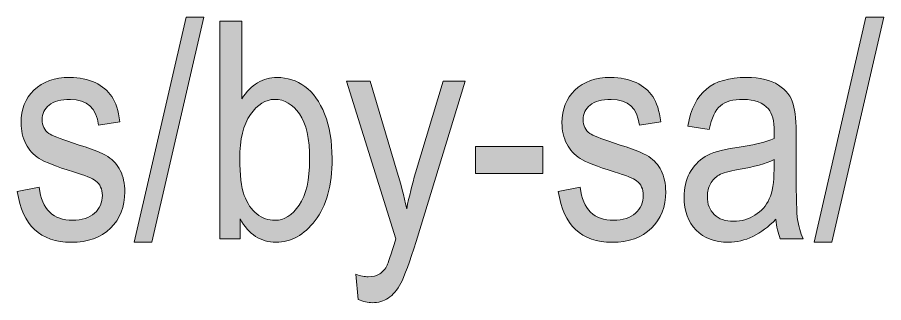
# Model space of a CAD drawing. Header units: inches. Extents: x 19 to 517, y 28 to 779.
# Drawn here: x 310.9 to 362.1, y 71.5 to 88.4 of the extents above; entities that cross this region are included whole.
import ezdxf

# ---------------------------------------------------------------- set-up
doc = ezdxf.new("R2010")
doc.units = ezdxf.units.IN
doc.header["$MEASUREMENT"] = 0
doc.layers.add('Layer 1', color=7, linetype='Continuous')

# ---------------------------------------------------------------- blocks, each defined once
blk = doc.blocks.new('block 595')
at = {"layer": 'Layer 1', "lineweight": 0}
blk.add_open_spline([(310.887, 78.07), (310.887, 78.07), (312.179, 78.316), (312.179, 78.316), (312.256, 77.657), (312.463, 77.167), (312.801, 76.847), (313.141, 76.525), (313.591, 76.365), (314.152, 76.365), (314.714, 76.365), (315.147, 76.504), (315.455, 76.783), (315.761, 77.061), (315.915, 77.414), (315.915, 77.842), (315.915, 78.211), (315.783, 78.498), (315.519, 78.703), (315.338, 78.844), (314.898, 79.02), (314.201, 79.23), (313.193, 79.541), (312.519, 79.805), (312.179, 80.021), (311.839, 80.238), (311.576, 80.528), (311.388, 80.892), (311.201, 81.255), (311.107, 81.668), (311.107, 82.131), (311.107, 82.928), (311.362, 83.575), (311.872, 84.073), (312.381, 84.571), (313.088, 84.82), (313.99, 84.82), (314.558, 84.82), (315.057, 84.718), (315.489, 84.513), (315.919, 84.308), (316.249, 84.032), (316.477, 83.687), (316.706, 83.341), (316.864, 82.846), (316.952, 82.201), (316.952, 82.201), (315.686, 81.99), (315.686, 81.99), (315.569, 83.01), (315.015, 83.52), (314.025, 83.52), (313.463, 83.52), (313.044, 83.407), (312.768, 83.183), (312.493, 82.958), (312.355, 82.671), (312.355, 82.32), (312.355, 81.976), (312.487, 81.705), (312.752, 81.506), (312.91, 81.39), (313.38, 81.203), (314.16, 80.946), (315.234, 80.605), (315.928, 80.334), (316.244, 80.131), (316.559, 79.929), (316.804, 79.653), (316.979, 79.304), (317.154, 78.954), (317.242, 78.539), (317.242, 78.058), (317.242, 77.166), (316.959, 76.443), (316.393, 75.892), (315.828, 75.34), (315.056, 75.064), (314.078, 75.064), (312.244, 75.064), (311.18, 76.066), (310.887, 78.07)], degree=3, knots=[0, 0, 0, 0, 1, 1, 1, 2, 2, 2, 3, 3, 3, 4, 4, 4, 5, 5, 5, 6, 6, 6, 7, 7, 7, 8, 8, 8, 9, 9, 9, 10, 10, 10, 11, 11, 11, 12, 12, 12, 13, 13, 13, 14, 14, 14, 15, 15, 15, 16, 16, 16, 17, 17, 17, 18, 18, 18, 19, 19, 19, 20, 20, 20, 21, 21, 21, 22, 22, 22, 23, 23, 23, 24, 24, 24, 25, 25, 25, 26, 26, 26, 27, 27, 27, 27], dxfattribs=at)
blk = doc.blocks.new('block 596')
at = {"layer": 'Layer 1', "true_color": 0x231f20}
h = blk.add_hatch(color=250, dxfattribs=at)
h.dxf.hatch_style = 2
edge = h.paths.add_edge_path()
edge.add_spline(control_points=[(310.887, 78.07), (310.887, 78.07), (312.179, 78.316), (312.179, 78.316), (312.256, 77.657), (312.463, 77.167), (312.801, 76.847), (313.141, 76.525), (313.591, 76.365), (314.152, 76.365), (314.714, 76.365), (315.147, 76.504), (315.455, 76.783), (315.761, 77.061), (315.915, 77.414), (315.915, 77.842), (315.915, 78.211), (315.783, 78.498), (315.519, 78.703), (315.338, 78.844), (314.898, 79.02), (314.201, 79.23), (313.193, 79.541), (312.519, 79.805), (312.179, 80.021), (311.839, 80.238), (311.576, 80.528), (311.388, 80.892), (311.201, 81.255), (311.107, 81.668), (311.107, 82.131), (311.107, 82.928), (311.362, 83.575), (311.872, 84.073), (312.381, 84.571), (313.088, 84.82), (313.99, 84.82), (314.558, 84.82), (315.057, 84.718), (315.489, 84.513), (315.919, 84.308), (316.249, 84.032), (316.477, 83.687), (316.706, 83.341), (316.864, 82.846), (316.952, 82.201), (316.952, 82.201), (315.686, 81.99), (315.686, 81.99), (315.569, 83.01), (315.015, 83.52), (314.025, 83.52), (313.463, 83.52), (313.044, 83.407), (312.768, 83.183), (312.493, 82.958), (312.355, 82.671), (312.355, 82.32), (312.355, 81.976), (312.487, 81.705), (312.752, 81.506), (312.91, 81.39), (313.38, 81.203), (314.16, 80.946), (315.234, 80.605), (315.928, 80.334), (316.244, 80.131), (316.559, 79.929), (316.804, 79.653), (316.979, 79.304), (317.154, 78.954), (317.242, 78.539), (317.242, 78.058), (317.242, 77.166), (316.959, 76.443), (316.393, 75.892), (315.828, 75.34), (315.056, 75.064), (314.078, 75.064), (312.244, 75.064), (311.18, 76.066), (310.887, 78.07)], knot_values=[0, 0, 0, 0, 1, 1, 1, 2, 2, 2, 3, 3, 3, 4, 4, 4, 5, 5, 5, 6, 6, 6, 7, 7, 7, 8, 8, 8, 9, 9, 9, 10, 10, 10, 11, 11, 11, 12, 12, 12, 13, 13, 13, 14, 14, 14, 15, 15, 15, 16, 16, 16, 17, 17, 17, 18, 18, 18, 19, 19, 19, 20, 20, 20, 21, 21, 21, 22, 22, 22, 23, 23, 23, 24, 24, 24, 25, 25, 25, 26, 26, 26, 27, 27, 27, 27], degree=3, periodic=1)
at = {"layer": 'Layer 1', "lineweight": 0}
blk.add_open_spline([(310.887, 78.07), (310.887, 78.07), (312.179, 78.316), (312.179, 78.316), (312.256, 77.657), (312.463, 77.167), (312.801, 76.847), (313.141, 76.525), (313.591, 76.365), (314.152, 76.365), (314.714, 76.365), (315.147, 76.504), (315.455, 76.783), (315.761, 77.061), (315.915, 77.414), (315.915, 77.842), (315.915, 78.211), (315.783, 78.498), (315.519, 78.703), (315.338, 78.844), (314.898, 79.02), (314.201, 79.23), (313.193, 79.541), (312.519, 79.805), (312.179, 80.021), (311.839, 80.238), (311.576, 80.528), (311.388, 80.892), (311.201, 81.255), (311.107, 81.668), (311.107, 82.131), (311.107, 82.928), (311.362, 83.575), (311.872, 84.073), (312.381, 84.571), (313.088, 84.82), (313.99, 84.82), (314.558, 84.82), (315.057, 84.718), (315.489, 84.513), (315.919, 84.308), (316.249, 84.032), (316.477, 83.687), (316.706, 83.341), (316.864, 82.846), (316.952, 82.201), (316.952, 82.201), (315.686, 81.99), (315.686, 81.99), (315.569, 83.01), (315.015, 83.52), (314.025, 83.52), (313.463, 83.52), (313.044, 83.407), (312.768, 83.183), (312.493, 82.958), (312.355, 82.671), (312.355, 82.32), (312.355, 81.976), (312.487, 81.705), (312.752, 81.506), (312.91, 81.39), (313.38, 81.203), (314.16, 80.946), (315.234, 80.605), (315.928, 80.334), (316.244, 80.131), (316.559, 79.929), (316.804, 79.653), (316.979, 79.304), (317.154, 78.954), (317.242, 78.539), (317.242, 78.058), (317.242, 77.166), (316.959, 76.443), (316.393, 75.892), (315.828, 75.34), (315.056, 75.064), (314.078, 75.064), (312.244, 75.064), (311.18, 76.066), (310.887, 78.07)], degree=3, knots=[0, 0, 0, 0, 1, 1, 1, 2, 2, 2, 3, 3, 3, 4, 4, 4, 5, 5, 5, 6, 6, 6, 7, 7, 7, 8, 8, 8, 9, 9, 9, 10, 10, 10, 11, 11, 11, 12, 12, 12, 13, 13, 13, 14, 14, 14, 15, 15, 15, 16, 16, 16, 17, 17, 17, 18, 18, 18, 19, 19, 19, 20, 20, 20, 21, 21, 21, 22, 22, 22, 23, 23, 23, 24, 24, 24, 25, 25, 25, 26, 26, 26, 27, 27, 27, 27], dxfattribs=at)
blk = doc.blocks.new('block 597')
at = {"layer": 'Layer 1', "lineweight": 0}
blk.add_lwpolyline([(317.806, 75.064), (320.867, 88.38), (321.923, 88.38), (318.852, 75.064), (317.806, 75.064)], dxfattribs=at)
blk = doc.blocks.new('block 598')
at = {"layer": 'Layer 1', "true_color": 0x231f20}
h = blk.add_hatch(color=250, dxfattribs=at)
h.dxf.hatch_style = 2
h.paths.add_polyline_path([(317.806, 75.064), (320.867, 88.38), (321.923, 88.38), (318.852, 75.064)])
at = {"layer": 'Layer 1', "lineweight": 0}
blk.add_lwpolyline([(317.806, 75.064), (320.867, 88.38), (321.923, 88.38), (318.852, 75.064), (317.806, 75.064), (317.806, 75.064)], dxfattribs=at)
blk = doc.blocks.new('block 599')
at = {"layer": 'Layer 1', "lineweight": 0}
blk.add_open_spline([(324.062, 75.275), (324.062, 75.275), (322.858, 75.275), (322.858, 75.275), (322.858, 75.275), (322.858, 88.16), (322.858, 88.16), (322.858, 88.16), (324.159, 88.16), (324.159, 88.16), (324.159, 88.16), (324.159, 83.563), (324.159, 83.563), (324.434, 83.985), (324.746, 84.3), (325.095, 84.508), (325.443, 84.716), (325.832, 84.82), (326.259, 84.82), (326.857, 84.82), (327.4, 84.642), (327.89, 84.284), (328.379, 83.927), (328.77, 83.385), (329.063, 82.658), (329.356, 81.932), (329.503, 81.05), (329.503, 80.013), (329.503, 78.431), (329.171, 77.21), (328.507, 76.352), (327.844, 75.493), (327.07, 75.064), (326.184, 75.064), (325.738, 75.064), (325.338, 75.181), (324.982, 75.412), (324.627, 75.643), (324.32, 75.987), (324.062, 76.444), (324.062, 76.444), (324.062, 75.275), (324.062, 75.275)], degree=3, knots=[0, 0, 0, 0, 1, 1, 1, 2, 2, 2, 3, 3, 3, 4, 4, 4, 5, 5, 5, 6, 6, 6, 7, 7, 7, 8, 8, 8, 9, 9, 9, 10, 10, 10, 11, 11, 11, 12, 12, 12, 13, 13, 13, 14, 14, 14, 14], dxfattribs=at)
blk = doc.blocks.new('block 600')
at = {"layer": 'Layer 1', "lineweight": 0}
blk.add_open_spline([(324.043, 80.013), (324.043, 79.046), (324.131, 78.322), (324.307, 77.842), (324.483, 77.361), (324.733, 76.995), (325.056, 76.743), (325.38, 76.491), (325.738, 76.365), (326.131, 76.365), (326.666, 76.365), (327.14, 76.665), (327.554, 77.266), (327.968, 77.866), (328.175, 78.765), (328.175, 79.96), (328.175, 81.185), (327.975, 82.084), (327.576, 82.658), (327.176, 83.232), (326.686, 83.52), (326.105, 83.52), (325.57, 83.52), (325.092, 83.219), (324.673, 82.619), (324.253, 82.018), (324.043, 81.149), (324.043, 80.013)], degree=3, knots=[0, 0, 0, 0, 1, 1, 1, 2, 2, 2, 3, 3, 3, 4, 4, 4, 5, 5, 5, 6, 6, 6, 7, 7, 7, 8, 8, 8, 9, 9, 9, 9], dxfattribs=at)
blk = doc.blocks.new('block 601')
at = {"layer": 'Layer 1', "true_color": 0x231f20}
h = blk.add_hatch(color=250, dxfattribs=at)
h.dxf.hatch_style = 2
edge = h.paths.add_edge_path()
edge.add_spline(control_points=[(324.062, 75.275), (324.062, 75.275), (322.858, 75.275), (322.858, 75.275), (322.858, 75.275), (322.858, 88.16), (322.858, 88.16), (322.858, 88.16), (324.159, 88.16), (324.159, 88.16), (324.159, 88.16), (324.159, 83.563), (324.159, 83.563), (324.434, 83.985), (324.746, 84.3), (325.095, 84.508), (325.443, 84.716), (325.832, 84.82), (326.259, 84.82), (326.857, 84.82), (327.4, 84.642), (327.89, 84.284), (328.379, 83.927), (328.77, 83.385), (329.063, 82.658), (329.356, 81.932), (329.503, 81.05), (329.503, 80.013), (329.503, 78.431), (329.171, 77.21), (328.507, 76.352), (327.844, 75.493), (327.07, 75.064), (326.184, 75.064), (325.738, 75.064), (325.338, 75.181), (324.982, 75.412), (324.627, 75.643), (324.32, 75.987), (324.062, 76.444), (324.062, 76.444), (324.062, 75.275), (324.062, 75.275)], knot_values=[0, 0, 0, 0, 1, 1, 1, 2, 2, 2, 3, 3, 3, 4, 4, 4, 5, 5, 5, 6, 6, 6, 7, 7, 7, 8, 8, 8, 9, 9, 9, 10, 10, 10, 11, 11, 11, 12, 12, 12, 13, 13, 13, 14, 14, 14, 14], degree=3, periodic=1)
edge = h.paths.add_edge_path()
edge.add_spline(control_points=[(324.043, 80.013), (324.043, 79.046), (324.131, 78.322), (324.307, 77.842), (324.483, 77.361), (324.733, 76.995), (325.056, 76.743), (325.38, 76.491), (325.738, 76.365), (326.131, 76.365), (326.666, 76.365), (327.14, 76.665), (327.554, 77.266), (327.968, 77.866), (328.175, 78.765), (328.175, 79.96), (328.175, 81.185), (327.975, 82.084), (327.576, 82.658), (327.176, 83.232), (326.686, 83.52), (326.105, 83.52), (325.57, 83.52), (325.092, 83.219), (324.673, 82.619), (324.253, 82.018), (324.043, 81.149), (324.043, 80.013)], knot_values=[0, 0, 0, 0, 1, 1, 1, 2, 2, 2, 3, 3, 3, 4, 4, 4, 5, 5, 5, 6, 6, 6, 7, 7, 7, 8, 8, 8, 9, 9, 9, 9], degree=3, periodic=1)
at = {"layer": 'Layer 1', "lineweight": 0}
for points, knots in [([(324.062, 75.275), (324.062, 75.275), (322.858, 75.275), (322.858, 75.275), (322.858, 75.275), (322.858, 88.16), (322.858, 88.16), (322.858, 88.16), (324.159, 88.16), (324.159, 88.16), (324.159, 88.16), (324.159, 83.563), (324.159, 83.563), (324.434, 83.985), (324.746, 84.3), (325.095, 84.508), (325.443, 84.716), (325.832, 84.82), (326.259, 84.82), (326.857, 84.82), (327.4, 84.642), (327.89, 84.284), (328.379, 83.927), (328.77, 83.385), (329.063, 82.658), (329.356, 81.932), (329.503, 81.05), (329.503, 80.013), (329.503, 78.431), (329.171, 77.21), (328.507, 76.352), (327.844, 75.493), (327.07, 75.064), (326.184, 75.064), (325.738, 75.064), (325.338, 75.181), (324.982, 75.412), (324.627, 75.643), (324.32, 75.987), (324.062, 76.444), (324.062, 76.444), (324.062, 75.275), (324.062, 75.275)], [0, 0, 0, 0, 1, 1, 1, 2, 2, 2, 3, 3, 3, 4, 4, 4, 5, 5, 5, 6, 6, 6, 7, 7, 7, 8, 8, 8, 9, 9, 9, 10, 10, 10, 11, 11, 11, 12, 12, 12, 13, 13, 13, 14, 14, 14, 14]), ([(324.043, 80.013), (324.043, 79.046), (324.131, 78.322), (324.307, 77.842), (324.483, 77.361), (324.733, 76.995), (325.056, 76.743), (325.38, 76.491), (325.738, 76.365), (326.131, 76.365), (326.666, 76.365), (327.14, 76.665), (327.554, 77.266), (327.968, 77.866), (328.175, 78.765), (328.175, 79.96), (328.175, 81.185), (327.975, 82.084), (327.576, 82.658), (327.176, 83.232), (326.686, 83.52), (326.105, 83.52), (325.57, 83.52), (325.092, 83.219), (324.673, 82.619), (324.253, 82.018), (324.043, 81.149), (324.043, 80.013)], [0, 0, 0, 0, 1, 1, 1, 2, 2, 2, 3, 3, 3, 4, 4, 4, 5, 5, 5, 6, 6, 6, 7, 7, 7, 8, 8, 8, 9, 9, 9, 9])]:
    blk.add_open_spline(points, degree=3, knots=knots, dxfattribs=at)
blk = doc.blocks.new('block 602')
at = {"layer": 'Layer 1', "lineweight": 0}
blk.add_open_spline([(331.041, 71.681), (331.041, 71.681), (330.9, 73.166), (330.9, 73.166), (331.187, 73.072), (331.433, 73.025), (331.639, 73.025), (331.915, 73.025), (332.142, 73.081), (332.321, 73.192), (332.5, 73.304), (332.648, 73.477), (332.765, 73.711), (332.806, 73.793), (332.976, 74.311), (333.275, 75.262), (333.275, 75.262), (330.364, 84.609), (330.364, 84.609), (330.364, 84.609), (331.761, 84.609), (331.761, 84.609), (331.761, 84.609), (333.361, 79.207), (333.361, 79.207), (333.56, 78.533), (333.745, 77.813), (333.915, 77.046), (334.061, 77.772), (334.237, 78.48), (334.442, 79.172), (334.442, 79.172), (336.077, 84.609), (336.077, 84.609), (336.077, 84.609), (337.378, 84.609), (337.378, 84.609), (337.378, 84.609), (334.474, 75.117), (334.474, 75.117), (334.092, 73.887), (333.792, 73.064), (333.572, 72.652), (333.351, 72.238), (333.102, 71.941), (332.823, 71.76), (332.545, 71.578), (332.229, 71.487), (331.877, 71.487), (331.631, 71.487), (331.351, 71.552), (331.041, 71.681)], degree=3, knots=[0, 0, 0, 0, 1, 1, 1, 2, 2, 2, 3, 3, 3, 4, 4, 4, 5, 5, 5, 6, 6, 6, 7, 7, 7, 8, 8, 8, 9, 9, 9, 10, 10, 10, 11, 11, 11, 12, 12, 12, 13, 13, 13, 14, 14, 14, 15, 15, 15, 16, 16, 16, 17, 17, 17, 17], dxfattribs=at)
blk = doc.blocks.new('block 603')
at = {"layer": 'Layer 1', "true_color": 0x231f20}
h = blk.add_hatch(color=250, dxfattribs=at)
h.dxf.hatch_style = 2
edge = h.paths.add_edge_path()
edge.add_spline(control_points=[(331.041, 71.681), (331.041, 71.681), (330.9, 73.166), (330.9, 73.166), (331.187, 73.072), (331.433, 73.025), (331.639, 73.025), (331.915, 73.025), (332.142, 73.081), (332.321, 73.192), (332.5, 73.304), (332.648, 73.477), (332.765, 73.711), (332.806, 73.793), (332.976, 74.311), (333.275, 75.262), (333.275, 75.262), (330.364, 84.609), (330.364, 84.609), (330.364, 84.609), (331.761, 84.609), (331.761, 84.609), (331.761, 84.609), (333.361, 79.207), (333.361, 79.207), (333.56, 78.533), (333.745, 77.813), (333.915, 77.046), (334.061, 77.772), (334.237, 78.48), (334.442, 79.172), (334.442, 79.172), (336.077, 84.609), (336.077, 84.609), (336.077, 84.609), (337.378, 84.609), (337.378, 84.609), (337.378, 84.609), (334.474, 75.117), (334.474, 75.117), (334.092, 73.887), (333.792, 73.064), (333.572, 72.652), (333.351, 72.238), (333.102, 71.941), (332.823, 71.76), (332.545, 71.578), (332.229, 71.487), (331.877, 71.487), (331.631, 71.487), (331.351, 71.552), (331.041, 71.681)], knot_values=[0, 0, 0, 0, 1, 1, 1, 2, 2, 2, 3, 3, 3, 4, 4, 4, 5, 5, 5, 6, 6, 6, 7, 7, 7, 8, 8, 8, 9, 9, 9, 10, 10, 10, 11, 11, 11, 12, 12, 12, 13, 13, 13, 14, 14, 14, 15, 15, 15, 16, 16, 16, 17, 17, 17, 17], degree=3, periodic=1)
at = {"layer": 'Layer 1', "lineweight": 0}
blk.add_open_spline([(331.041, 71.681), (331.041, 71.681), (330.9, 73.166), (330.9, 73.166), (331.187, 73.072), (331.433, 73.025), (331.639, 73.025), (331.915, 73.025), (332.142, 73.081), (332.321, 73.192), (332.5, 73.304), (332.648, 73.477), (332.765, 73.711), (332.806, 73.793), (332.976, 74.311), (333.275, 75.262), (333.275, 75.262), (330.364, 84.609), (330.364, 84.609), (330.364, 84.609), (331.761, 84.609), (331.761, 84.609), (331.761, 84.609), (333.361, 79.207), (333.361, 79.207), (333.56, 78.533), (333.745, 77.813), (333.915, 77.046), (334.061, 77.772), (334.237, 78.48), (334.442, 79.172), (334.442, 79.172), (336.077, 84.609), (336.077, 84.609), (336.077, 84.609), (337.378, 84.609), (337.378, 84.609), (337.378, 84.609), (334.474, 75.117), (334.474, 75.117), (334.092, 73.887), (333.792, 73.064), (333.572, 72.652), (333.351, 72.238), (333.102, 71.941), (332.823, 71.76), (332.545, 71.578), (332.229, 71.487), (331.877, 71.487), (331.631, 71.487), (331.351, 71.552), (331.041, 71.681)], degree=3, knots=[0, 0, 0, 0, 1, 1, 1, 2, 2, 2, 3, 3, 3, 4, 4, 4, 5, 5, 5, 6, 6, 6, 7, 7, 7, 8, 8, 8, 9, 9, 9, 10, 10, 10, 11, 11, 11, 12, 12, 12, 13, 13, 13, 14, 14, 14, 15, 15, 15, 16, 16, 16, 17, 17, 17, 17], dxfattribs=at)
blk = doc.blocks.new('block 604')
at = {"layer": 'Layer 1', "lineweight": 0}
blk.add_lwpolyline([(337.975, 79.143), (337.975, 80.733), (341.957, 80.733), (341.957, 79.143), (337.975, 79.143)], dxfattribs=at)
blk = doc.blocks.new('block 605')
at = {"layer": 'Layer 1', "true_color": 0x231f20}
h = blk.add_hatch(color=250, dxfattribs=at)
h.dxf.hatch_style = 2
h.paths.add_polyline_path([(337.975, 79.143), (337.975, 80.733), (341.957, 80.733), (341.957, 79.143)])
at = {"layer": 'Layer 1', "lineweight": 0}
blk.add_lwpolyline([(337.975, 79.143), (337.975, 80.733), (341.957, 80.733), (341.957, 79.143), (337.975, 79.143), (337.975, 79.143)], dxfattribs=at)
blk = doc.blocks.new('block 606')
at = {"layer": 'Layer 1', "lineweight": 0}
blk.add_open_spline([(342.88, 78.07), (342.88, 78.07), (344.172, 78.316), (344.172, 78.316), (344.248, 77.657), (344.455, 77.167), (344.794, 76.847), (345.133, 76.525), (345.584, 76.365), (346.144, 76.365), (346.706, 76.365), (347.139, 76.504), (347.447, 76.783), (347.754, 77.061), (347.907, 77.414), (347.907, 77.842), (347.907, 78.211), (347.775, 78.498), (347.511, 78.703), (347.33, 78.844), (346.89, 79.02), (346.193, 79.23), (345.185, 79.541), (344.511, 79.805), (344.172, 80.021), (343.832, 80.238), (343.568, 80.528), (343.381, 80.892), (343.193, 81.255), (343.099, 81.668), (343.099, 82.131), (343.099, 82.928), (343.354, 83.575), (343.864, 84.073), (344.374, 84.571), (345.08, 84.82), (345.982, 84.82), (346.55, 84.82), (347.049, 84.718), (347.481, 84.513), (347.911, 84.308), (348.241, 84.032), (348.469, 83.687), (348.698, 83.341), (348.856, 82.846), (348.944, 82.201), (348.944, 82.201), (347.678, 81.99), (347.678, 81.99), (347.561, 83.01), (347.007, 83.52), (346.017, 83.52), (345.455, 83.52), (345.036, 83.407), (344.76, 83.183), (344.485, 82.958), (344.347, 82.671), (344.347, 82.32), (344.347, 81.976), (344.479, 81.705), (344.744, 81.506), (344.902, 81.39), (345.372, 81.203), (346.152, 80.946), (347.226, 80.605), (347.921, 80.334), (348.236, 80.131), (348.551, 79.929), (348.797, 79.653), (348.971, 79.304), (349.146, 78.954), (349.234, 78.539), (349.234, 78.058), (349.234, 77.166), (348.951, 76.443), (348.385, 75.892), (347.82, 75.34), (347.048, 75.064), (346.07, 75.064), (344.236, 75.064), (343.173, 76.066), (342.88, 78.07)], degree=3, knots=[0, 0, 0, 0, 1, 1, 1, 2, 2, 2, 3, 3, 3, 4, 4, 4, 5, 5, 5, 6, 6, 6, 7, 7, 7, 8, 8, 8, 9, 9, 9, 10, 10, 10, 11, 11, 11, 12, 12, 12, 13, 13, 13, 14, 14, 14, 15, 15, 15, 16, 16, 16, 17, 17, 17, 18, 18, 18, 19, 19, 19, 20, 20, 20, 21, 21, 21, 22, 22, 22, 23, 23, 23, 24, 24, 24, 25, 25, 25, 26, 26, 26, 27, 27, 27, 27], dxfattribs=at)
blk = doc.blocks.new('block 607')
at = {"layer": 'Layer 1', "true_color": 0x231f20}
h = blk.add_hatch(color=250, dxfattribs=at)
h.dxf.hatch_style = 2
edge = h.paths.add_edge_path()
edge.add_spline(control_points=[(342.88, 78.07), (342.88, 78.07), (344.172, 78.316), (344.172, 78.316), (344.248, 77.657), (344.455, 77.167), (344.794, 76.847), (345.133, 76.525), (345.584, 76.365), (346.144, 76.365), (346.706, 76.365), (347.139, 76.504), (347.447, 76.783), (347.754, 77.061), (347.907, 77.414), (347.907, 77.842), (347.907, 78.211), (347.775, 78.498), (347.511, 78.703), (347.33, 78.844), (346.89, 79.02), (346.193, 79.23), (345.185, 79.541), (344.511, 79.805), (344.172, 80.021), (343.832, 80.238), (343.568, 80.528), (343.381, 80.892), (343.193, 81.255), (343.099, 81.668), (343.099, 82.131), (343.099, 82.928), (343.354, 83.575), (343.864, 84.073), (344.374, 84.571), (345.08, 84.82), (345.982, 84.82), (346.55, 84.82), (347.049, 84.718), (347.481, 84.513), (347.911, 84.308), (348.241, 84.032), (348.469, 83.687), (348.698, 83.341), (348.856, 82.846), (348.944, 82.201), (348.944, 82.201), (347.678, 81.99), (347.678, 81.99), (347.561, 83.01), (347.007, 83.52), (346.017, 83.52), (345.455, 83.52), (345.036, 83.407), (344.76, 83.183), (344.485, 82.958), (344.347, 82.671), (344.347, 82.32), (344.347, 81.976), (344.479, 81.705), (344.744, 81.506), (344.902, 81.39), (345.372, 81.203), (346.152, 80.946), (347.226, 80.605), (347.921, 80.334), (348.236, 80.131), (348.551, 79.929), (348.797, 79.653), (348.971, 79.304), (349.146, 78.954), (349.234, 78.539), (349.234, 78.058), (349.234, 77.166), (348.951, 76.443), (348.385, 75.892), (347.82, 75.34), (347.048, 75.064), (346.07, 75.064), (344.236, 75.064), (343.173, 76.066), (342.88, 78.07)], knot_values=[0, 0, 0, 0, 1, 1, 1, 2, 2, 2, 3, 3, 3, 4, 4, 4, 5, 5, 5, 6, 6, 6, 7, 7, 7, 8, 8, 8, 9, 9, 9, 10, 10, 10, 11, 11, 11, 12, 12, 12, 13, 13, 13, 14, 14, 14, 15, 15, 15, 16, 16, 16, 17, 17, 17, 18, 18, 18, 19, 19, 19, 20, 20, 20, 21, 21, 21, 22, 22, 22, 23, 23, 23, 24, 24, 24, 25, 25, 25, 26, 26, 26, 27, 27, 27, 27], degree=3, periodic=1)
at = {"layer": 'Layer 1', "lineweight": 0}
blk.add_open_spline([(342.88, 78.07), (342.88, 78.07), (344.172, 78.316), (344.172, 78.316), (344.248, 77.657), (344.455, 77.167), (344.794, 76.847), (345.133, 76.525), (345.584, 76.365), (346.144, 76.365), (346.706, 76.365), (347.139, 76.504), (347.447, 76.783), (347.754, 77.061), (347.907, 77.414), (347.907, 77.842), (347.907, 78.211), (347.775, 78.498), (347.511, 78.703), (347.33, 78.844), (346.89, 79.02), (346.193, 79.23), (345.185, 79.541), (344.511, 79.805), (344.172, 80.021), (343.832, 80.238), (343.568, 80.528), (343.381, 80.892), (343.193, 81.255), (343.099, 81.668), (343.099, 82.131), (343.099, 82.928), (343.354, 83.575), (343.864, 84.073), (344.374, 84.571), (345.08, 84.82), (345.982, 84.82), (346.55, 84.82), (347.049, 84.718), (347.481, 84.513), (347.911, 84.308), (348.241, 84.032), (348.469, 83.687), (348.698, 83.341), (348.856, 82.846), (348.944, 82.201), (348.944, 82.201), (347.678, 81.99), (347.678, 81.99), (347.561, 83.01), (347.007, 83.52), (346.017, 83.52), (345.455, 83.52), (345.036, 83.407), (344.76, 83.183), (344.485, 82.958), (344.347, 82.671), (344.347, 82.32), (344.347, 81.976), (344.479, 81.705), (344.744, 81.506), (344.902, 81.39), (345.372, 81.203), (346.152, 80.946), (347.226, 80.605), (347.921, 80.334), (348.236, 80.131), (348.551, 79.929), (348.797, 79.653), (348.971, 79.304), (349.146, 78.954), (349.234, 78.539), (349.234, 78.058), (349.234, 77.166), (348.951, 76.443), (348.385, 75.892), (347.82, 75.34), (347.048, 75.064), (346.07, 75.064), (344.236, 75.064), (343.173, 76.066), (342.88, 78.07)], degree=3, knots=[0, 0, 0, 0, 1, 1, 1, 2, 2, 2, 3, 3, 3, 4, 4, 4, 5, 5, 5, 6, 6, 6, 7, 7, 7, 8, 8, 8, 9, 9, 9, 10, 10, 10, 11, 11, 11, 12, 12, 12, 13, 13, 13, 14, 14, 14, 15, 15, 15, 16, 16, 16, 17, 17, 17, 18, 18, 18, 19, 19, 19, 20, 20, 20, 21, 21, 21, 22, 22, 22, 23, 23, 23, 24, 24, 24, 25, 25, 25, 26, 26, 26, 27, 27, 27, 27], dxfattribs=at)
blk = doc.blocks.new('block 608')
at = {"layer": 'Layer 1', "lineweight": 0}
blk.add_open_spline([(355.747, 76.427), (355.313, 75.976), (354.862, 75.636), (354.393, 75.407), (353.924, 75.179), (353.438, 75.064), (352.934, 75.064), (352.137, 75.064), (351.502, 75.305), (351.027, 75.785), (350.552, 76.266), (350.315, 76.913), (350.315, 77.728), (350.315, 78.267), (350.426, 78.744), (350.649, 79.16), (350.872, 79.576), (351.176, 79.901), (351.563, 80.136), (351.95, 80.37), (352.536, 80.543), (353.321, 80.654), (354.376, 80.809), (355.149, 80.993), (355.641, 81.208), (355.641, 81.208), (355.65, 81.612), (355.65, 81.612), (355.65, 82.251), (355.536, 82.699), (355.307, 82.957), (354.985, 83.332), (354.49, 83.52), (353.822, 83.52), (353.218, 83.52), (352.767, 83.395), (352.468, 83.145), (352.17, 82.894), (351.95, 82.424), (351.809, 81.735), (351.809, 81.735), (350.535, 81.946), (350.535, 81.946), (350.716, 82.948), (351.085, 83.678), (351.637, 84.135), (352.192, 84.592), (352.984, 84.82), (354.015, 84.82), (354.818, 84.82), (355.448, 84.669), (355.905, 84.367), (356.362, 84.065), (356.65, 83.692), (356.77, 83.247), (356.89, 82.802), (356.951, 82.151), (356.951, 81.296), (356.951, 81.296), (356.951, 79.187), (356.951, 79.187), (356.951, 77.71), (356.978, 76.779), (357.034, 76.396), (357.089, 76.012), (357.2, 75.639), (357.364, 75.275), (357.364, 75.275), (356.01, 75.275), (356.01, 75.275), (355.876, 75.598), (355.788, 75.981), (355.747, 76.427)], degree=3, knots=[0, 0, 0, 0, 1, 1, 1, 2, 2, 2, 3, 3, 3, 4, 4, 4, 5, 5, 5, 6, 6, 6, 7, 7, 7, 8, 8, 8, 9, 9, 9, 10, 10, 10, 11, 11, 11, 12, 12, 12, 13, 13, 13, 14, 14, 14, 15, 15, 15, 16, 16, 16, 17, 17, 17, 18, 18, 18, 19, 19, 19, 20, 20, 20, 21, 21, 21, 22, 22, 22, 23, 23, 23, 24, 24, 24, 24], dxfattribs=at)
blk = doc.blocks.new('block 609')
at = {"layer": 'Layer 1', "lineweight": 0}
blk.add_open_spline([(355.641, 79.96), (355.167, 79.726), (354.461, 79.526), (353.523, 79.362), (352.978, 79.269), (352.597, 79.161), (352.381, 79.041), (352.164, 78.921), (351.995, 78.752), (351.876, 78.531), (351.755, 78.313), (351.695, 78.059), (351.695, 77.771), (351.695, 77.326), (351.833, 76.97), (352.108, 76.703), (352.383, 76.437), (352.764, 76.304), (353.251, 76.304), (353.714, 76.304), (354.133, 76.424), (354.512, 76.664), (354.889, 76.904), (355.173, 77.225), (355.36, 77.627), (355.548, 78.027), (355.641, 78.612), (355.641, 79.38), (355.641, 79.38), (355.641, 79.96), (355.641, 79.96)], degree=3, knots=[0, 0, 0, 0, 1, 1, 1, 2, 2, 2, 3, 3, 3, 4, 4, 4, 5, 5, 5, 6, 6, 6, 7, 7, 7, 8, 8, 8, 9, 9, 9, 10, 10, 10, 10], dxfattribs=at)
blk = doc.blocks.new('block 610')
at = {"layer": 'Layer 1', "true_color": 0x231f20}
h = blk.add_hatch(color=250, dxfattribs=at)
h.dxf.hatch_style = 2
edge = h.paths.add_edge_path()
edge.add_spline(control_points=[(355.747, 76.427), (355.313, 75.976), (354.862, 75.636), (354.393, 75.407), (353.924, 75.179), (353.438, 75.064), (352.934, 75.064), (352.137, 75.064), (351.502, 75.305), (351.027, 75.785), (350.552, 76.266), (350.315, 76.913), (350.315, 77.728), (350.315, 78.267), (350.426, 78.744), (350.649, 79.16), (350.872, 79.576), (351.176, 79.901), (351.563, 80.136), (351.95, 80.37), (352.536, 80.543), (353.321, 80.654), (354.376, 80.809), (355.149, 80.993), (355.641, 81.208), (355.641, 81.208), (355.65, 81.612), (355.65, 81.612), (355.65, 82.251), (355.536, 82.699), (355.307, 82.957), (354.985, 83.332), (354.49, 83.52), (353.822, 83.52), (353.218, 83.52), (352.767, 83.395), (352.468, 83.145), (352.17, 82.894), (351.95, 82.424), (351.809, 81.735), (351.809, 81.735), (350.535, 81.946), (350.535, 81.946), (350.716, 82.948), (351.085, 83.678), (351.637, 84.135), (352.192, 84.592), (352.984, 84.82), (354.015, 84.82), (354.818, 84.82), (355.448, 84.669), (355.905, 84.367), (356.362, 84.065), (356.65, 83.692), (356.77, 83.247), (356.89, 82.802), (356.951, 82.151), (356.951, 81.296), (356.951, 81.296), (356.951, 79.187), (356.951, 79.187), (356.951, 77.71), (356.978, 76.779), (357.034, 76.396), (357.089, 76.012), (357.2, 75.639), (357.364, 75.275), (357.364, 75.275), (356.01, 75.275), (356.01, 75.275), (355.876, 75.598), (355.788, 75.981), (355.747, 76.427)], knot_values=[0, 0, 0, 0, 1, 1, 1, 2, 2, 2, 3, 3, 3, 4, 4, 4, 5, 5, 5, 6, 6, 6, 7, 7, 7, 8, 8, 8, 9, 9, 9, 10, 10, 10, 11, 11, 11, 12, 12, 12, 13, 13, 13, 14, 14, 14, 15, 15, 15, 16, 16, 16, 17, 17, 17, 18, 18, 18, 19, 19, 19, 20, 20, 20, 21, 21, 21, 22, 22, 22, 23, 23, 23, 24, 24, 24, 24], degree=3, periodic=1)
edge = h.paths.add_edge_path()
edge.add_spline(control_points=[(355.641, 79.96), (355.167, 79.726), (354.461, 79.526), (353.523, 79.362), (352.978, 79.269), (352.597, 79.161), (352.381, 79.041), (352.164, 78.921), (351.995, 78.752), (351.876, 78.531), (351.755, 78.313), (351.695, 78.059), (351.695, 77.771), (351.695, 77.326), (351.833, 76.97), (352.108, 76.703), (352.383, 76.437), (352.764, 76.304), (353.251, 76.304), (353.714, 76.304), (354.133, 76.424), (354.512, 76.664), (354.889, 76.904), (355.173, 77.225), (355.36, 77.627), (355.548, 78.027), (355.641, 78.612), (355.641, 79.38), (355.641, 79.38), (355.641, 79.96), (355.641, 79.96)], knot_values=[0, 0, 0, 0, 1, 1, 1, 2, 2, 2, 3, 3, 3, 4, 4, 4, 5, 5, 5, 6, 6, 6, 7, 7, 7, 8, 8, 8, 9, 9, 9, 10, 10, 10, 10], degree=3, periodic=1)
at = {"layer": 'Layer 1', "lineweight": 0}
for points, knots in [([(355.747, 76.427), (355.313, 75.976), (354.862, 75.636), (354.393, 75.407), (353.924, 75.179), (353.438, 75.064), (352.934, 75.064), (352.137, 75.064), (351.502, 75.305), (351.027, 75.785), (350.552, 76.266), (350.315, 76.913), (350.315, 77.728), (350.315, 78.267), (350.426, 78.744), (350.649, 79.16), (350.872, 79.576), (351.176, 79.901), (351.563, 80.136), (351.95, 80.37), (352.536, 80.543), (353.321, 80.654), (354.376, 80.809), (355.149, 80.993), (355.641, 81.208), (355.641, 81.208), (355.65, 81.612), (355.65, 81.612), (355.65, 82.251), (355.536, 82.699), (355.307, 82.957), (354.985, 83.332), (354.49, 83.52), (353.822, 83.52), (353.218, 83.52), (352.767, 83.395), (352.468, 83.145), (352.17, 82.894), (351.95, 82.424), (351.809, 81.735), (351.809, 81.735), (350.535, 81.946), (350.535, 81.946), (350.716, 82.948), (351.085, 83.678), (351.637, 84.135), (352.192, 84.592), (352.984, 84.82), (354.015, 84.82), (354.818, 84.82), (355.448, 84.669), (355.905, 84.367), (356.362, 84.065), (356.65, 83.692), (356.77, 83.247), (356.89, 82.802), (356.951, 82.151), (356.951, 81.296), (356.951, 81.296), (356.951, 79.187), (356.951, 79.187), (356.951, 77.71), (356.978, 76.779), (357.034, 76.396), (357.089, 76.012), (357.2, 75.639), (357.364, 75.275), (357.364, 75.275), (356.01, 75.275), (356.01, 75.275), (355.876, 75.598), (355.788, 75.981), (355.747, 76.427)], [0, 0, 0, 0, 1, 1, 1, 2, 2, 2, 3, 3, 3, 4, 4, 4, 5, 5, 5, 6, 6, 6, 7, 7, 7, 8, 8, 8, 9, 9, 9, 10, 10, 10, 11, 11, 11, 12, 12, 12, 13, 13, 13, 14, 14, 14, 15, 15, 15, 16, 16, 16, 17, 17, 17, 18, 18, 18, 19, 19, 19, 20, 20, 20, 21, 21, 21, 22, 22, 22, 23, 23, 23, 24, 24, 24, 24]), ([(355.641, 79.96), (355.167, 79.726), (354.461, 79.526), (353.523, 79.362), (352.978, 79.269), (352.597, 79.161), (352.381, 79.041), (352.164, 78.921), (351.995, 78.752), (351.876, 78.531), (351.755, 78.313), (351.695, 78.059), (351.695, 77.771), (351.695, 77.326), (351.833, 76.97), (352.108, 76.703), (352.383, 76.437), (352.764, 76.304), (353.251, 76.304), (353.714, 76.304), (354.133, 76.424), (354.512, 76.664), (354.889, 76.904), (355.173, 77.225), (355.36, 77.627), (355.548, 78.027), (355.641, 78.612), (355.641, 79.38), (355.641, 79.38), (355.641, 79.96), (355.641, 79.96)], [0, 0, 0, 0, 1, 1, 1, 2, 2, 2, 3, 3, 3, 4, 4, 4, 5, 5, 5, 6, 6, 6, 7, 7, 7, 8, 8, 8, 9, 9, 9, 10, 10, 10, 10])]:
    blk.add_open_spline(points, degree=3, knots=knots, dxfattribs=at)
blk = doc.blocks.new('block 611')
at = {"layer": 'Layer 1', "lineweight": 0}
blk.add_lwpolyline([(358.007, 75.064), (361.068, 88.38), (362.124, 88.38), (359.053, 75.064), (358.007, 75.064)], dxfattribs=at)
blk = doc.blocks.new('block 612')
at = {"layer": 'Layer 1', "true_color": 0x231f20}
h = blk.add_hatch(color=250, dxfattribs=at)
h.dxf.hatch_style = 2
h.paths.add_polyline_path([(358.007, 75.064), (361.068, 88.38), (362.124, 88.38), (359.053, 75.064)])
at = {"layer": 'Layer 1', "lineweight": 0}
blk.add_lwpolyline([(358.007, 75.064), (361.068, 88.38), (362.124, 88.38), (359.053, 75.064), (358.007, 75.064), (358.007, 75.064)], dxfattribs=at)

msp = doc.modelspace()

# ---------------------------------------------------------------- block references
at = {"layer": 'Layer 1'}
for name in ['block 597', 'block 598', 'block 599', 'block 601', 'block 611', 'block 612', 'block 595', 'block 596', 'block 602', 'block 603', 'block 606', 'block 607', 'block 608', 'block 610', 'block 600', 'block 604', 'block 605', 'block 609']:
    msp.add_blockref(name, (0, 0), dxfattribs=at)

doc.saveas('drawing.dxf')
